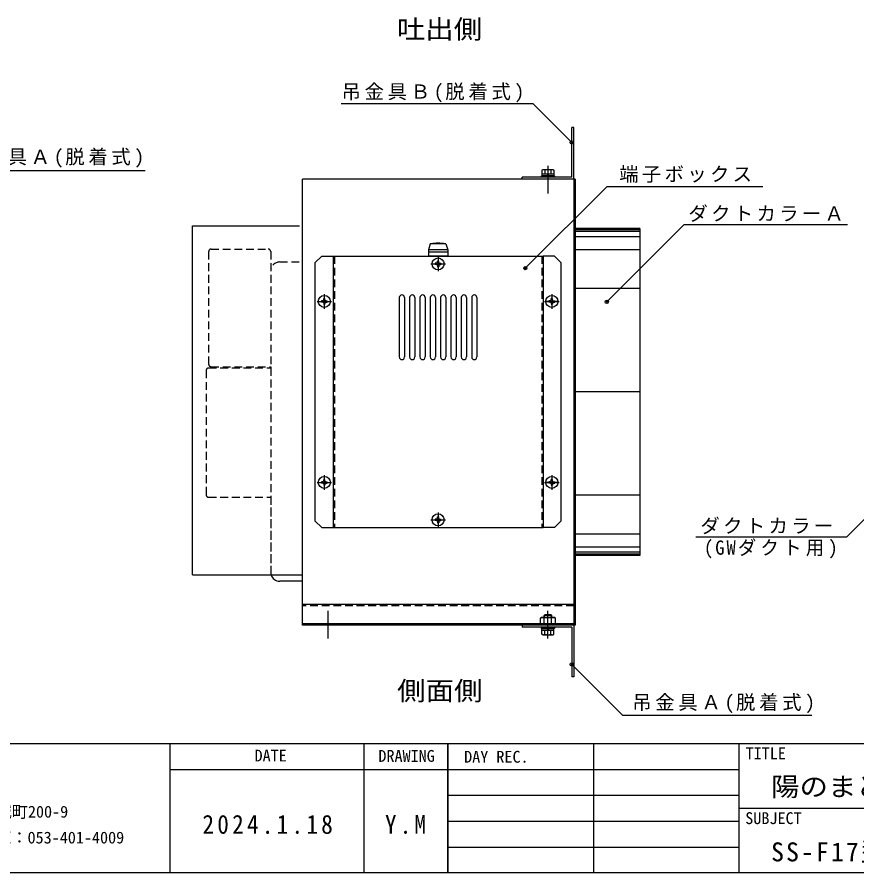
# Model space of a CAD drawing. Units: millimetres, scale not verified. Extents: x -2083 to 2037, y -682 to 723.
# Drawn here: x -1372 to -722, y -682 to -20 of the extents above; entities that cross this region are included whole.
import ezdxf
from ezdxf.enums import TextEntityAlignment as Align

# ---------------------------------------------------------------- set-up
doc = ezdxf.new("R2010")
doc.units = ezdxf.units.MM
doc.header["$LTSCALE"] = 5
doc.header["$PDMODE"] = 32
doc.header["$PDSIZE"] = 2.5
for name, pattern in [('CHAIN1', [8, 5, -1, 1, -1]), ('CHAIN2', [12, 9, -1, 1, -1]), ('DASHED1', [1.8, 1.2, -0.6])]:
    doc.linetypes.add(name, pattern=pattern)
doc.layers.add('0-0', color=4, linetype='Continuous')
doc.layers.add('F-0', color=2, linetype='Continuous')
doc.styles.add('ＭＳ ゴシック', font='')
doc.styles.get('ＭＳ ゴシック').set_extended_font_data('MS Gothic')

msp = doc.modelspace()

# ---------------------------------------------------------------- linework, layer by layer
at = {"layer": '0-0'}
for p, q in [((-972.423, -86.786), (-1120.931, -86.786)), ((-942.605, -116.605), (-972.423, -86.786)), ((-1418.14, -138.18), (-1272.519, -138.18)), ((-965.005, -137.672), (-965.624, -138.029)), ((-965.624, -138.029), (-965.624, -141.172)), ((-957.005, -137.672), (-965.005, -137.672)), ((-963.315, -138.029), (-963.315, -141.172)), ((-958.696, -138.029), (-958.696, -141.172)), ((-957.005, -137.672), (-956.387, -138.029)), ((-956.387, -138.029), (-956.387, -141.172)), ((-966.005, -142.472), (-956.005, -142.472)), ((-966.005, -143.472), (-966.005, -142.472)), ((-956.005, -143.472), (-966.005, -143.472)), ((-956.387, -141.172), (-965.624, -141.172)), ((-956.405, -141.172), (-965.605, -141.172)), ((-965.605, -141.172), (-965.605, -142.472)), ((-956.405, -142.472), (-965.605, -142.472)), ((-962.255, -141.972), (-962.255, -141.972)), ((-961.38, -141.172), (-961.031, -142.472)), ((-961.005, -141.972), (-961.005, -141.972)), ((-960.98, -141.172), (-960.631, -142.472)), ((-956.405, -141.172), (-956.405, -142.472)), ((-956.005, -142.472), (-956.005, -143.472)), ((-978.522, -213.854), (-915.245, -150.577)), ((-915.245, -150.577), (-794.695, -150.577)), ((-915.512, -239.967), (-855.689, -180.143)), ((-855.689, -180.143), (-729.265, -180.143)), ((-1136.005, -204.572), (-1141.005, -209.572)), ((-1136.005, -204.572), (-1127.255, -204.572)), ((-956.005, -204.572), (-964.755, -204.572)), ((-951.005, -209.572), (-956.005, -204.572)), ((-1141.005, -409.572), (-1141.005, -209.572)), ((-1047.106, -210.066), (-1048.225, -210.083)), ((-1047.106, -211.078), (-1048.225, -211.062)), ((-1047.106, -210.066), (-1046.7, -209.878)), ((-1047.106, -211.078), (-1046.7, -211.267)), ((-1046.512, -209.472), (-1046.7, -209.878)), ((-1046.512, -211.672), (-1046.7, -211.267)), ((-1046.512, -209.472), (-1046.495, -208.353)), ((-1046.512, -211.672), (-1046.495, -212.791)), ((-1045.499, -209.472), (-1045.516, -208.353)), ((-1045.499, -211.672), (-1045.516, -212.791)), ((-1045.499, -209.472), (-1045.311, -209.878)), ((-1045.499, -211.672), (-1045.311, -211.267)), ((-1044.905, -210.066), (-1045.311, -209.878)), ((-1044.905, -211.078), (-1045.311, -211.267)), ((-1044.905, -210.066), (-1043.786, -210.083)), ((-1044.905, -211.078), (-1043.786, -211.062)), ((-951.005, -209.572), (-951.005, -409.572)), ((-1134.512, -238.472), (-1134.495, -237.353)), ((-1133.499, -238.472), (-1133.516, -237.353)), ((-958.512, -238.472), (-958.495, -237.353)), ((-957.499, -238.472), (-957.516, -237.353)), ((-1135.106, -239.066), (-1136.225, -239.083)), ((-1135.106, -240.078), (-1136.225, -240.062)), ((-1135.106, -239.066), (-1134.7, -238.878)), ((-1135.106, -240.078), (-1134.7, -240.267)), ((-1134.512, -238.472), (-1134.7, -238.878)), ((-1134.512, -240.672), (-1134.7, -240.267)), ((-1134.512, -240.672), (-1134.495, -241.791)), ((-1133.499, -240.672), (-1133.516, -241.791)), ((-1133.499, -238.472), (-1133.311, -238.878)), ((-1133.499, -240.672), (-1133.311, -240.267)), ((-1132.905, -239.066), (-1133.311, -238.878)), ((-1132.905, -240.078), (-1133.311, -240.267)), ((-1132.905, -239.066), (-1131.786, -239.083)), ((-1132.905, -240.078), (-1131.786, -240.062)), ((-959.106, -239.066), (-960.225, -239.083)), ((-959.106, -240.078), (-960.225, -240.062)), ((-959.106, -239.066), (-958.7, -238.878)), ((-959.106, -240.078), (-958.7, -240.267)), ((-958.512, -238.472), (-958.7, -238.878)), ((-958.512, -240.672), (-958.7, -240.267)), ((-958.512, -240.672), (-958.495, -241.791)), ((-957.499, -240.672), (-957.516, -241.791)), ((-957.499, -238.472), (-957.311, -238.878)), ((-957.499, -240.672), (-957.311, -240.267)), ((-956.905, -239.066), (-957.311, -238.878)), ((-956.905, -240.078), (-957.311, -240.267)), ((-956.905, -239.066), (-955.786, -239.083)), ((-956.905, -240.078), (-955.786, -240.062)), ((-1134.512, -378.472), (-1134.495, -377.353)), ((-1133.499, -378.472), (-1133.516, -377.353)), ((-958.512, -378.472), (-958.495, -377.353)), ((-957.499, -378.472), (-957.516, -377.353)), ((-681.637, -373.438), (-729.792, -421.593)), ((-1135.106, -379.066), (-1136.225, -379.083)), ((-1135.106, -380.078), (-1136.225, -380.062)), ((-1135.106, -379.066), (-1134.7, -378.878)), ((-1135.106, -380.078), (-1134.7, -380.267)), ((-1134.512, -378.472), (-1134.7, -378.878)), ((-1134.512, -380.672), (-1134.7, -380.267)), ((-1134.512, -380.672), (-1134.495, -381.791)), ((-1133.499, -380.672), (-1133.516, -381.791)), ((-1133.499, -378.472), (-1133.311, -378.878)), ((-1133.499, -380.672), (-1133.311, -380.267)), ((-1132.905, -379.066), (-1133.311, -378.878)), ((-1132.905, -380.078), (-1133.311, -380.267)), ((-1132.905, -379.066), (-1131.786, -379.083)), ((-1132.905, -380.078), (-1131.786, -380.062)), ((-959.106, -379.066), (-960.225, -379.083)), ((-959.106, -380.078), (-960.225, -380.062)), ((-959.106, -379.066), (-958.7, -378.878)), ((-959.106, -380.078), (-958.7, -380.267)), ((-958.512, -378.472), (-958.7, -378.878)), ((-958.512, -380.672), (-958.7, -380.267)), ((-958.512, -380.672), (-958.495, -381.791)), ((-957.499, -380.672), (-957.516, -381.791)), ((-957.499, -378.472), (-957.311, -378.878)), ((-957.499, -380.672), (-957.311, -380.267)), ((-956.905, -379.066), (-957.311, -378.878)), ((-956.905, -380.078), (-957.311, -380.267)), ((-956.905, -379.066), (-955.786, -379.083)), ((-956.905, -380.078), (-955.786, -380.062)), ((-1141.005, -409.572), (-1136.005, -414.572)), ((-1047.106, -408.066), (-1048.225, -408.083)), ((-1047.106, -409.078), (-1048.225, -409.062)), ((-1047.106, -408.066), (-1046.7, -407.878)), ((-1047.106, -409.078), (-1046.7, -409.267)), ((-1046.512, -407.472), (-1046.7, -407.878)), ((-1046.512, -409.672), (-1046.7, -409.267)), ((-1046.512, -407.472), (-1046.495, -406.353)), ((-1046.512, -409.672), (-1046.495, -410.791)), ((-1045.499, -407.472), (-1045.516, -406.353)), ((-1045.499, -409.672), (-1045.516, -410.791)), ((-1045.499, -407.472), (-1045.311, -407.878)), ((-1045.499, -409.672), (-1045.311, -409.267)), ((-1044.905, -408.066), (-1045.311, -407.878)), ((-1044.905, -409.078), (-1045.311, -409.267)), ((-1044.905, -408.066), (-1043.786, -408.083)), ((-1044.905, -409.078), (-1043.786, -409.062)), ((-951.005, -409.572), (-956.005, -414.572)), ((-1136.005, -414.572), (-1127.255, -414.572)), ((-956.005, -414.572), (-964.755, -414.572)), ((-846.689, -421.593), (-729.792, -421.593)), ((-1131.005, -481.972), (-1131.005, -481.972)), ((-1129.755, -481.972), (-1129.755, -481.972)), ((-963.464, -481.972), (-964.005, -482.514)), ((-958.005, -482.514), (-964.005, -482.514)), ((-964.005, -484.072), (-964.005, -482.514)), ((-958.547, -481.972), (-963.464, -481.972)), ((-963.464, -484.072), (-963.464, -481.972)), ((-961.005, -481.972), (-961.005, -481.972)), ((-959.755, -481.972), (-959.755, -481.972)), ((-958.005, -482.514), (-958.547, -481.972)), ((-958.547, -484.072), (-958.547, -481.972)), ((-958.005, -484.072), (-958.005, -482.514)), ((-966.779, -489.072), (-955.232, -489.072)), ((-965.905, -484.072), (-956.105, -484.072)), ((-963.892, -489.072), (-963.892, -484.576)), ((-958.119, -489.072), (-958.119, -484.576)), ((-1131.005, -493.172), (-1131.005, -493.172)), ((-1129.755, -493.172), (-1129.755, -493.172)), ((-966.005, -491.672), (-956.005, -491.672)), ((-966.005, -492.672), (-966.005, -491.672)), ((-956.005, -492.672), (-966.005, -492.672)), ((-965.624, -497.115), (-965.624, -493.972)), ((-965.624, -493.972), (-956.387, -493.972)), ((-965.605, -492.672), (-956.405, -492.672)), ((-965.605, -493.972), (-965.605, -492.672)), ((-965.605, -493.972), (-956.405, -493.972)), ((-963.315, -497.115), (-963.315, -493.972)), ((-961.031, -493.972), (-961.38, -492.672)), ((-961.005, -493.172), (-961.005, -493.172)), ((-960.631, -493.972), (-960.98, -492.672)), ((-959.755, -493.172), (-959.755, -493.172)), ((-958.696, -497.115), (-958.696, -493.972)), ((-956.405, -493.972), (-956.405, -492.672)), ((-956.387, -497.115), (-956.387, -493.972)), ((-956.005, -491.672), (-956.005, -492.672)), ((-965.005, -497.472), (-965.624, -497.115)), ((-965.005, -497.472), (-957.005, -497.472)), ((-957.005, -497.472), (-956.387, -497.115)), ((-942.605, -520.436), (-903.356, -559.685)), ((-903.356, -559.685), (-756.929, -559.685))]:
    msp.add_line(p, q, dxfattribs=at)
at = {"layer": '0-0', "color": 7}
for p, q in [((-942.605, -143.472), (-942.605, -105.072)), ((-1151.005, -309.572), (-1151.005, -145.072)), ((-941.005, -145.072), (-1151.005, -145.072)), ((-981.005, -145.072), (-981.005, -143.472)), ((-942.605, -143.472), (-981.005, -143.472)), ((-940.005, -145.072), (-976.081, -145.072)), ((-941.005, -145.072), (-941.005, -309.572)), ((-940.005, -145.072), (-940.005, -309.572)), ((-1236.005, -181.072), (-1153.169, -181.072)), ((-1236.005, -451.072), (-1236.005, -181.072)), ((-890.005, -183.072), (-940.005, -183.072)), ((-890.005, -183.472), (-940.005, -183.472)), ((-890.005, -184.072), (-940.005, -184.072)), ((-890.005, -183.072), (-937.495, -183.072)), ((-890.005, -185.572), (-940.005, -185.572)), ((-890.005, -189.572), (-940.005, -189.572)), ((-1040.002, -195.072), (-1038.502, -199.572)), ((-1127.255, -204.572), (-964.755, -204.572)), ((-1127.255, -204.572), (-1127.255, -414.572)), ((-1038.502, -199.572), (-1053.502, -199.572)), ((-1053.502, -199.572), (-1053.502, -201.572)), ((-1053.502, -201.572), (-1053.502, -204.572)), ((-1038.502, -201.572), (-1053.502, -201.572)), ((-1038.502, -204.572), (-1053.502, -204.572)), ((-1038.502, -199.572), (-1038.502, -201.572)), ((-1038.502, -201.572), (-1038.502, -204.572)), ((-964.755, -204.572), (-964.755, -414.572)), ((-890.005, -199.572), (-940.005, -199.572)), ((-890.005, -229.572), (-940.005, -229.572)), ((-1076.005, -236.572), (-1076.005, -282.572)), ((-1072.005, -236.572), (-1072.005, -282.572)), ((-1068.005, -236.572), (-1068.005, -282.572)), ((-1064.005, -236.572), (-1064.005, -282.572)), ((-1060.005, -236.572), (-1060.005, -282.572)), ((-1056.005, -236.572), (-1056.005, -282.572)), ((-1052.005, -236.572), (-1052.005, -282.572)), ((-1048.005, -236.572), (-1048.005, -282.572)), ((-1044.005, -236.572), (-1044.005, -282.572)), ((-1040.005, -236.572), (-1040.005, -282.572)), ((-1036.005, -236.572), (-1036.005, -282.572)), ((-1032.005, -236.572), (-1032.005, -282.572)), ((-1028.005, -236.572), (-1028.005, -282.572)), ((-1024.005, -236.572), (-1024.005, -282.572)), ((-1020.005, -236.572), (-1020.005, -282.572)), ((-1016.005, -236.572), (-1016.005, -282.572)), ((-1151.005, -474.072), (-1151.005, -309.572)), ((-941.005, -309.572), (-941.005, -474.072)), ((-940.005, -309.572), (-940.005, -490.072)), ((-890.005, -309.572), (-940.005, -309.572)), ((-890.005, -389.572), (-940.005, -389.572)), ((-1127.255, -414.572), (-964.755, -414.572)), ((-890.005, -419.572), (-940.005, -419.572)), ((-890.005, -429.572), (-940.005, -429.572)), ((-890.005, -433.572), (-940.005, -433.572)), ((-890.005, -435.072), (-940.005, -435.072)), ((-890.005, -435.672), (-940.005, -435.672)), ((-1236.005, -451.072), (-1151.008, -451.072)), ((-1151.005, -456.072), (-1168.505, -456.072)), ((-1151.005, -456.072), (-1168.505, -456.072)), ((-1151.005, -490.072), (-1151.005, -464.072)), ((-941.005, -474.072), (-1151.005, -474.072)), ((-941.005, -489.072), (-1151.005, -489.072)), ((-940.005, -490.072), (-1151.005, -490.072)), ((-981.005, -490.072), (-981.005, -491.672)), ((-942.605, -491.672), (-981.005, -491.672)), ((-942.605, -491.672), (-942.605, -530.072))]:
    msp.add_line(p, q, dxfattribs=at)
at = {"layer": '0-0', "linetype": 'CHAIN1'}
for p, q in [((-961.005, -134.672), (-961.005, -156.172)), ((-1051.005, -210.572), (-1041.005, -210.572)), ((-1051.005, -210.572), (-1041.005, -210.572)), ((-1051.005, -210.572), (-1041.005, -210.572)), ((-1046.005, -205.572), (-1046.005, -215.572)), ((-1046.005, -205.572), (-1046.005, -215.572)), ((-1046.005, -205.572), (-1046.005, -215.572)), ((-1134.005, -234.572), (-1134.005, -244.572)), ((-1134.005, -234.572), (-1134.005, -244.572)), ((-1134.005, -234.572), (-1134.005, -244.572)), ((-958.005, -234.572), (-958.005, -244.572)), ((-958.005, -234.572), (-958.005, -244.572)), ((-958.005, -234.572), (-958.005, -244.572)), ((-1139.005, -239.572), (-1129.005, -239.572)), ((-1139.005, -239.572), (-1129.005, -239.572)), ((-1139.005, -239.572), (-1129.005, -239.572)), ((-953.005, -239.572), (-963.005, -239.572)), ((-963.005, -239.572), (-953.005, -239.572)), ((-963.005, -239.572), (-953.005, -239.572)), ((-1134.005, -374.572), (-1134.005, -384.572)), ((-1134.005, -374.572), (-1134.005, -384.572)), ((-1134.005, -374.572), (-1134.005, -384.572)), ((-958.005, -374.572), (-958.005, -384.572)), ((-958.005, -374.572), (-958.005, -384.572)), ((-958.005, -374.572), (-958.005, -384.572)), ((-1139.005, -379.572), (-1129.005, -379.572)), ((-1139.005, -379.572), (-1129.005, -379.572)), ((-1139.005, -379.572), (-1129.005, -379.572)), ((-953.005, -379.572), (-963.005, -379.572)), ((-963.005, -379.572), (-953.005, -379.572)), ((-963.005, -379.572), (-953.005, -379.572)), ((-1046.005, -403.572), (-1046.005, -413.572)), ((-1046.005, -403.572), (-1046.005, -413.572)), ((-1046.005, -403.572), (-1046.005, -413.572)), ((-1051.005, -408.572), (-1041.005, -408.572)), ((-1051.005, -408.572), (-1041.005, -408.572)), ((-1051.005, -408.572), (-1041.005, -408.572)), ((-1131.005, -500.472), (-1131.005, -478.972)), ((-961.005, -500.472), (-961.005, -478.972))]:
    msp.add_line(p, q, dxfattribs=at)
at = {"layer": '0-0', "color": 7, "linetype": 'DASHED1'}
for p, q in [((-1223.505, -201.072), (-1223.505, -288.072)), ((-1223.505, -201.072), (-1223.505, -288.072)), ((-1221.505, -199.072), (-1177.505, -199.072)), ((-1221.505, -199.072), (-1177.505, -199.072)), ((-1175.505, -201.072), (-1175.505, -449.072)), ((-1175.505, -201.072), (-1175.505, -216.072)), ((-1126.255, -204.572), (-1126.255, -414.572)), ((-965.755, -204.572), (-965.755, -414.572)), ((-1168.505, -209.072), (-1151.005, -209.072)), ((-1223.505, -291.072), (-1175.505, -291.072)), ((-1223.505, -291.072), (-1175.505, -291.072)), ((-1221.505, -290.072), (-1175.505, -290.072)), ((-1221.505, -290.072), (-1175.505, -290.072)), ((-1175.505, -290.072), (-1175.505, -291.072)), ((-1225.505, -293.072), (-1225.505, -389.072)), ((-1225.505, -293.072), (-1225.505, -389.072)), ((-1223.505, -391.072), (-1175.505, -391.072)), ((-1223.505, -391.072), (-1175.505, -391.072)), ((-1175.505, -391.072), (-1175.505, -449.072)), ((-941.005, -475.072), (-1151.005, -475.072))]:
    msp.add_line(p, q, dxfattribs=at)
at = {"layer": '0-0', "linetype": 'CHAIN2'}
for p, q in [((-1046.005, -204.572), (-1046.005, -216.222)), ((-1051.655, -210.572), (-1040.355, -210.572)), ((-1134.005, -233.922), (-1134.005, -245.222)), ((-958.005, -233.922), (-958.005, -245.222)), ((-1139.655, -239.572), (-1128.355, -239.572)), ((-963.655, -239.572), (-952.355, -239.572)), ((-1134.005, -373.922), (-1134.005, -385.222)), ((-958.005, -373.922), (-958.005, -385.222)), ((-1139.655, -379.572), (-1128.355, -379.572)), ((-963.655, -379.572), (-952.355, -379.572)), ((-1046.005, -402.922), (-1046.005, -414.222)), ((-1051.655, -408.572), (-1040.355, -408.572))]:
    msp.add_line(p, q, dxfattribs=at)
at = {"layer": '0-0', "color": 7}
for points in [[(-941.005, -145.072), (-941.005, -105.072), (-942.605, -105.072)], [(-890.005, -183.072), (-890.005, -436.072), (-940.005, -436.072)], [(-1040.002, -195.072), (-1052.002, -195.072), (-1053.502, -199.572)], [(-941.005, -464.072), (-941.005, -473.501), (-941.005, -490.072)], [(-941.005, -490.072), (-941.005, -530.072), (-942.605, -530.072)]]:
    msp.add_lwpolyline(points, dxfattribs=at)
at = {"layer": '0-0'}
for points in [[(-966.779, -489.072), (-966.779, -484.576), (-965.905, -484.072)], [(-955.232, -489.072), (-955.232, -484.576), (-956.105, -484.072)]]:
    msp.add_lwpolyline(points, dxfattribs=at)
for centre in [(-1046.005, -210.572), (-1134.005, -239.572), (-958.005, -239.572), (-1134.005, -379.572), (-958.005, -379.572), (-1046.005, -408.572)]:
    msp.add_circle(centre, 4.65, dxfattribs=at)
for centre, radius, start, end in [((-964.469, -139.717), 2.045, 55.61577, 124.38425), ((-961.005, -145.315), 7.643, 72.41205, 107.58797), ((-957.541, -139.717), 2.045, 55.61577, 124.38425), ((-1046.005, -210.572), 2.273, 167.56226, 192.43773), ((-1046.005, -210.572), 2.273, 77.56226, 102.43773), ((-1046.005, -210.572), 2.273, 347.56226, 12.43773), ((-1046.005, -210.572), 2.273, 257.56226, 282.43773), ((-1134.005, -239.572), 2.273, 77.56226, 102.43773), ((-958.005, -239.572), 2.273, 77.56226, 102.43773), ((-1134.005, -239.572), 2.273, 167.56226, 192.43773), ((-1134.005, -239.572), 2.273, 257.56226, 282.43773), ((-1134.005, -239.572), 2.273, 347.56226, 12.43773), ((-958.005, -239.572), 2.273, 167.56226, 192.43773), ((-958.005, -239.572), 2.273, 257.56226, 282.43773), ((-958.005, -239.572), 2.273, 347.56226, 12.43773), ((-1134.005, -379.572), 2.273, 77.56226, 102.43773), ((-958.005, -379.572), 2.273, 77.56226, 102.43773), ((-1134.005, -379.572), 2.273, 167.56226, 192.43773), ((-1134.005, -379.572), 2.273, 257.56226, 282.43773), ((-1134.005, -379.572), 2.273, 347.56226, 12.43773), ((-958.005, -379.572), 2.273, 167.56226, 192.43773), ((-958.005, -379.572), 2.273, 257.56226, 282.43773), ((-958.005, -379.572), 2.273, 347.56226, 12.43773), ((-1046.005, -408.572), 2.273, 167.56226, 192.43773), ((-1046.005, -408.572), 2.273, 77.56226, 102.43773), ((-1046.005, -408.572), 2.273, 347.56226, 12.43773), ((-1046.005, -408.572), 2.273, 257.56226, 282.43773), ((-965.335, -486.686), 2.556, 55.61588, 124.38414), ((-961.005, -493.683), 9.553, 72.41211, 107.58791), ((-956.675, -486.686), 2.556, 55.61588, 124.38414), ((-964.469, -495.427), 2.045, 235.61577, 304.38425), ((-961.005, -489.829), 7.643, 252.41205, 287.58797), ((-957.541, -495.427), 2.045, 235.61577, 304.38425)]:
    msp.add_arc(centre, radius, start, end, dxfattribs=at)
at = {"layer": '0-0', "color": 7}
for centre, radius, start, end in [((-1046.002, -225.072), 30.5, 79.61114, 100.38886), ((-1074.005, -236.572), 2, 0, 180), ((-1066.005, -236.572), 2, 0, 180), ((-1058.005, -236.572), 2, 0, 180), ((-1050.005, -236.572), 2, 0, 180), ((-1042.005, -236.572), 2, 0, 180), ((-1034.005, -236.572), 2, 0, 180), ((-1026.005, -236.572), 2, 0, 180), ((-1018.005, -236.572), 2, 0, 180), ((-1074.005, -282.572), 2, 180, 0), ((-1066.005, -282.572), 2, 180, 0), ((-1058.005, -282.572), 2, 180, 0), ((-1050.005, -282.572), 2, 180, 0), ((-1042.005, -282.572), 2, 180, 0), ((-1034.005, -282.572), 2, 180, 0), ((-1026.005, -282.572), 2, 180, 0), ((-1018.005, -282.572), 2, 180, 0), ((-1168.505, -449.072), 7, 196.60155, 270)]:
    msp.add_arc(centre, radius, start, end, dxfattribs=at)
at = {"layer": '0-0', "color": 7, "linetype": 'DASHED1'}
for centre, radius, start, end in [((-1221.505, -201.072), 2, 90, 180), ((-1221.505, -201.072), 2, 90, 180), ((-1177.505, -201.072), 2, 0, 90), ((-1177.505, -201.072), 2, 0, 90), ((-1168.505, -216.072), 7, 90, 180), ((-1168.505, -216.072), 7, 90, 180), ((-1223.505, -293.072), 2, 90, 180), ((-1223.505, -293.072), 2, 90, 180), ((-1221.505, -288.072), 2, 180, 270), ((-1221.505, -288.072), 2, 180, 270), ((-1223.505, -389.072), 2, 180, 270), ((-1223.505, -389.072), 2, 180, 270), ((-1168.505, -449.072), 7, 180, 196.60155), ((-1168.505, -449.072), 7, 180, 196.60155)]:
    msp.add_arc(centre, radius, start, end, dxfattribs=at)
at = {"layer": '0-0', "color": 5}
for p in [(-942.605, -116.605), (-978.522, -213.854), (-915.512, -239.967), (-942.605, -520.436)]:
    msp.add_point(p, dxfattribs=at)
at = {"layer": 'F-0', "color": 5}
for p, q in [((-2083.336, -581.692), (-63.336, -581.692)), ((-63.336, -681.692), (-2083.336, -681.692))]:
    msp.add_line(p, q, dxfattribs=at)
at = {"layer": 'F-0'}
for p, q in [((-1253.336, -681.692), (-1253.336, -581.692)), ((-1103.336, -581.692), (-1103.336, -681.692)), ((-1038.336, -681.692), (-1038.336, -581.692)), ((-813.336, -581.692), (-813.336, -681.692)), ((-1253.336, -601.692), (-1038.336, -601.692)), ((-1038.336, -601.692), (-813.336, -601.692)), ((-1038.336, -621.692), (-813.336, -621.692)), ((-813.336, -631.692), (-63.336, -631.692)), ((-1038.336, -641.692), (-813.336, -641.692)), ((-1038.336, -661.692), (-813.336, -661.692))]:
    msp.add_line(p, q, dxfattribs=at)
at = {"layer": 'F-0', "color": 7}
for p, q in [((-1038.336, -581.692), (-1038.336, -681.692)), ((-925.836, -581.692), (-925.836, -681.692))]:
    msp.add_line(p, q, dxfattribs=at)

# ---------------------------------------------------------------- texts
at = {"layer": '0-0', "color": 7, "style": 'ＭＳ ゴシック', "width": 1.1}
for s, p in [('吐出側', (-1077.907, -40.719)), ('側面側', (-1077.639, -552.574))]:
    msp.add_text(s, height=14.66, dxfattribs=at).set_placement(p, align=Align.BOTTOM_LEFT)
at = {"layer": '0-0', "color": 7, "char_height": 11, "attachment_point": 7, "style": 'ＭＳ ゴシック'}
for s, insert in [('\\T1.19;吊金具Ｂ(脱着式)', (-1120.724, -85.652)), ('\\T1.19;吊金具Ａ(脱着式)', (-1414.772, -136.089)), ('\\T1.17;端子ボックス', (-905.843, -147.793)), ('\\T1.17;ダクトカラーＡ', (-852.321, -178.053)), ('\\T1.17;ダクトカラー', (-843.029, -419.679)), ('\\T1.23;\\W0.95;(GWダクト用)', (-840.305, -438.451)), ('\\T1.19;吊金具Ａ(脱着式)', (-895.786, -558.124))]:
    msp.add_mtext(s, dxfattribs=dict(at, insert=insert))
at = {"layer": 'F-0', "color": 4, "style": 'ＭＳ ゴシック'}
for s, p in [('DATE', (-1187.999, -598.255)), ('DRAWING', (-1092.181, -598.53)), ('DAY REC.', (-1025.836, -599.192)), ('TITLE', (-808.075, -596.588)), ('静岡県浜松市中央区松城町200-9', (-1513.336, -641.692)), ('SUBJECT', (-808.336, -646.692)), ('TEL：053-401-4008  FAX：053-401-4009', (-1513.336, -661.692))]:
    msp.add_text(s, height=9.164, dxfattribs=at).set_placement(p, align=Align.BOTTOM_LEFT)
at = {"layer": 'F-0', "color": 7, "style": 'ＭＳ ゴシック', "width": 1.1}
msp.add_text('陽のまど・ソーラーファンボックス', height=14.66, dxfattribs=at).set_placement((-788.336, -626.692), align=Align.BOTTOM_LEFT)
at = {"layer": 'F-0', "color": 7, "char_height": 14.66, "attachment_point": 7, "style": 'ＭＳ ゴシック'}
for s, insert in [('\\T1.28;\\W0.9;2024.1.18', (-1228.336, -651.692)), ('\\T1.27;\\W0.9;Y.M', (-1087.086, -651.692)), ('\\T1.16;SS-F17型ソーラーファンボックス(Aカラー付)\\~外観図', (-788.336, -676.692))]:
    msp.add_mtext(s, dxfattribs=dict(at, insert=insert))

doc.saveas('drawing.dxf')
